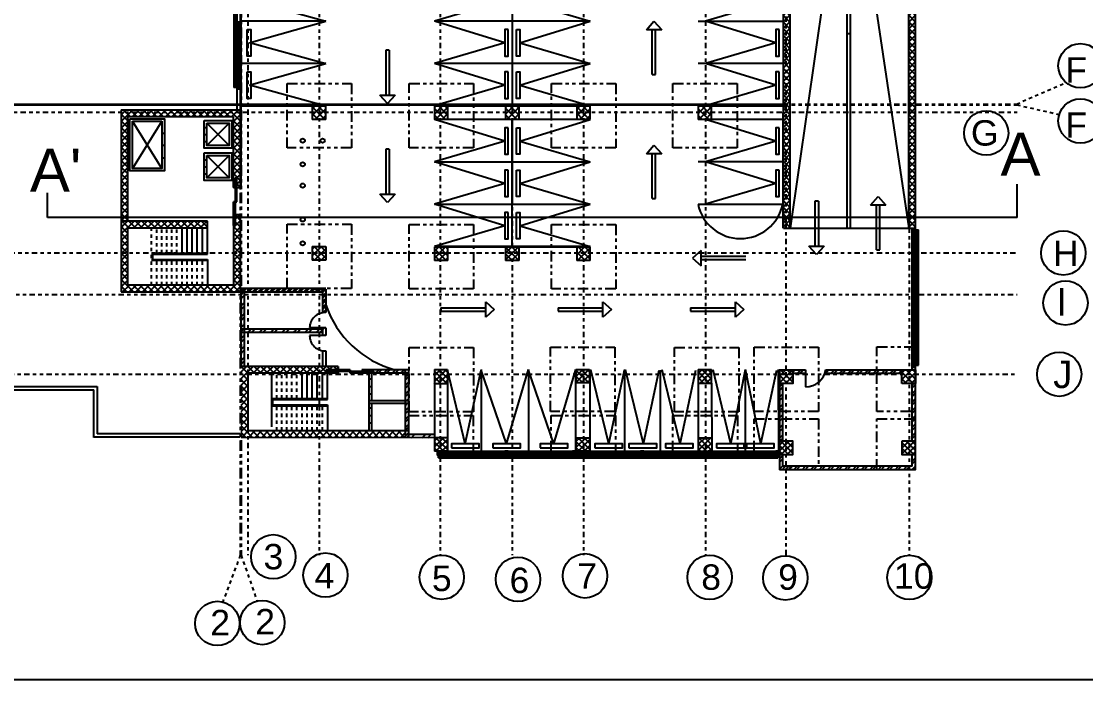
# Model space of a CAD drawing. Header units: millimetres. Extents: x 240 to 610, y 141 to 225.
# Drawn here: x 389.37 to 420.79, y 141.08 to 160.52 of the extents above; entities that cross this region are included whole.
import ezdxf

# ---------------------------------------------------------------- set-up
doc = ezdxf.new("R2010")
doc.units = ezdxf.units.MM
doc.header["$LTSCALE"] = 0.5
for name, pattern in [('ACAD_ISO03W100', [30, 12, -18]), ('Dash', [6.35, 3.175, -3.175]), ('HIDDEN', [0.375, 0.25, -0.125]), ('PHANTOM2', [1.25, 0.625, -0.125, 0.125, -0.125, 0.125, -0.125])]:
    doc.linetypes.add(name, pattern=pattern)
for name, color, linetype in [('Layer1', 5, 'Continuous'), ('m7or', 1, 'Continuous'), ('WORK', 7, 'Continuous')]:
    doc.layers.add(name, color=color, linetype=linetype)
doc.styles.get("Standard").update_dxf_attribs({"font": 'arial.ttf'})
pattern_1 = [(45, (-1198.85108, -841.78812), (-0.097660285, 0.097660285), []), (135, (-1198.85108, -841.78812), (-0.097660285, -0.097660285), [])]
pattern_2 = [(45, (-1155.452, -814.03971), (-0.151541822, 0.151541822), []), (45, (-1155.35098, -814.03971), (-0.151541822, 0.151541822), [])]

msp = doc.modelspace()

# ---------------------------------------------------------------- hatches: boundary and pattern name
h = msp.add_hatch()
h.set_pattern_fill('ANSI37', color=256, scale=0.0435)
h.set_pattern_definition(pattern_1)
h.paths.add_polyline_path([(406.167, 153.856), (405.767, 153.856), (405.767, 153.456), (406.167, 153.456)])
h.paths.add_polyline_path([(401.966, 153.856), (401.566, 153.856), (401.566, 153.456), (401.966, 153.456)])
h.paths.add_polyline_path([(404.066, 153.856), (403.667, 153.856), (403.667, 153.456), (404.066, 153.456)])
h.paths.add_polyline_path([(404.067, 158.019), (403.668, 158.019), (403.668, 157.619), (404.067, 157.619)])
h.paths.add_polyline_path([(404.067, 163.419), (403.668, 163.419), (403.668, 163.019), (404.067, 163.019)])
h.paths.add_polyline_path([(406.168, 163.419), (405.768, 163.419), (405.768, 163.019), (406.168, 163.019)])
h.paths.add_polyline_path([(401.967, 163.419), (401.567, 163.419), (401.567, 163.019), (401.967, 163.019)])
h.paths.add_polyline_path([(398.36, 163.419), (397.96, 163.419), (397.96, 163.019), (398.36, 163.019)])
h.paths.add_polyline_path([(396.26, 163.419), (395.86, 163.419), (395.86, 163.019), (396.26, 163.019)])
h.paths.add_polyline_path([(396.26, 167.296), (395.86, 167.296), (395.86, 166.898), (396.26, 166.898)])
h.paths.add_polyline_path([(398.36, 167.296), (397.96, 167.296), (397.96, 166.898), (398.36, 166.898)])
h.paths.add_polyline_path([(401.967, 167.296), (401.567, 167.296), (401.567, 166.896), (401.967, 166.896)])
h.paths.add_polyline_path([(404.067, 167.296), (403.668, 167.296), (403.668, 166.896), (404.067, 166.896)])
h.paths.add_polyline_path([(406.168, 167.296), (405.768, 167.296), (405.768, 166.896), (406.168, 166.896)])
h.paths.add_polyline_path([(409.748, 163.419), (409.348, 163.419), (409.348, 163.019), (409.748, 163.019)])
h.paths.add_polyline_path([(409.748, 158.019), (409.348, 158.019), (409.348, 157.619), (409.748, 157.619)])
h.paths.add_polyline_path([(415.768, 168.711), (415.568, 168.711), (415.568, 166.407), (415.768, 166.407)])
h.paths.add_polyline_path([(415.766, 150.227), (415.366, 150.227), (415.366, 149.827), (415.767, 149.827)])
h.paths.add_polyline_path([(412.148, 150.227), (411.748, 150.227), (411.748, 149.827), (412.148, 149.827)])
h.paths.add_polyline_path([(398.36, 158.019), (397.96, 158.019), (397.96, 157.619), (398.36, 157.619)])
h.paths.add_polyline_path([(415.568, 154.407), (415.768, 154.407), (415.768, 166.407), (415.568, 166.407)])
h = msp.add_hatch()
h.set_pattern_fill('ANSI37', color=256, scale=0.0435)
h.set_pattern_definition(pattern_1)
h.paths.add_polyline_path([(412.068, 166.407), (411.868, 166.407), (411.868, 154.407), (412.068, 154.407)])
h = msp.add_hatch()
h.set_pattern_fill('ANSI32', color=256, scale=0.00425)
h.set_pattern_definition([(45, (-1155.452004, -822.308574), (-0.0286245664, 0.0286245664), []), (45, (-1155.43292, -822.308574), (-0.0286245664, 0.0286245664), [])])
h.paths.add_polyline_path([(395.735, 158.62), (395.735, 158.52), (395.835, 158.52), (395.835, 158.62)])
h = msp.add_hatch()
h.set_pattern_fill('ANSI37', color=256, scale=0.0435)
h.set_pattern_definition(pattern_1)
h.paths.add_polyline_path([(395.835, 157.904), (393.863, 157.904), (393.863, 157.704), (395.635, 157.704), (395.635, 155.615), (395.689, 155.615), (395.689, 155.899), (395.739, 155.899), (395.739, 155.615), (395.835, 155.615)])
h.paths.add_polyline_path([(393.863, 157.904), (392.318, 157.904), (392.318, 154.62), (392.518, 154.62), (392.518, 157.704), (393.863, 157.704)])
h = msp.add_hatch()
h.set_pattern_fill('ANSI37', color=256, scale=0.043)
h.set_pattern_definition([(45, (-1198.85108, -841.78812), (-0.096537753, 0.096537753), []), (135, (-1198.85108, -841.78812), (-0.096537753, -0.096537753), [])])
h.paths.add_polyline_path([(401.567, 157.619), (401.967, 157.619), (401.967, 158.019), (401.567, 158.019)])
h = msp.add_hatch()
h.set_pattern_fill('ANSI37', color=256, scale=0.0435)
h.set_pattern_definition(pattern_1)
h.paths.add_polyline_path([(405.768, 157.619), (406.168, 157.619), (406.168, 158.019), (405.768, 158.019)])
h = msp.add_hatch()
h.set_pattern_fill('ANSI37', color=256, scale=0.0435)
h.set_pattern_definition(pattern_1)
h.paths.add_polyline_path([(398.727, 150.327), (395.86, 150.327), (395.86, 148.233), (400.7, 148.233), (400.7, 148.433), (396.06, 148.433), (396.06, 150.127), (398.727, 150.127), (398.727, 150.177), (398.373, 150.177), (398.373, 150.227), (398.727, 150.227)])
h.paths.add_polyline_path([(395.835, 154.815), (395.689, 154.815), (395.689, 154.491), (395.635, 154.491), (395.635, 152.727), (392.518, 152.727), (392.518, 154.42), (394.868, 154.42), (394.868, 154.62), (392.318, 154.62), (392.318, 152.527), (395.835, 152.527)])
h = msp.add_hatch()
h.set_pattern_fill('ANSI32', color=256, scale=0.00365)
h.set_pattern_definition([(45, (-1155.452004, -841.788117), (-0.0245834511, 0.0245834511), []), (45, (-1155.435615, -841.788117), (-0.0245834511, 0.0245834511), [])])
h.paths.add_polyline_path([(415.768, 154.307), (415.768, 154.407), (415.669, 154.407), (415.669, 154.307)])
h = msp.add_hatch()
h.set_pattern_fill('ANSI37', color=256, scale=0.0435)
h.set_pattern_definition([(45, (-1155.452, -841.78812), (-0.097660285, 0.097660285), []), (135, (-1155.452, -841.78812), (-0.097660285, -0.097660285), [])])
h.paths.add_polyline_path([(398.36, 153.469), (398.36, 153.869), (397.96, 153.869), (397.96, 153.469)])
h = msp.add_hatch()
h.set_pattern_fill('ANSI32', color=256, scale=0.0125)
h.set_pattern_definition([(45, (-1155.452, -841.78812), (-0.084189901, 0.084189901), []), (45, (-1155.39588, -841.78812), (-0.084189901, 0.084189901), [])])
h.paths.add_polyline_path([(398.36, 152.608), (398.243, 152.608, -0.001562), (398.239, 152.627), (395.86, 152.627), (395.86, 152.527), (395.863, 152.527), (398.26, 152.527), (398.261, 151.912, -0.055226), (398.36, 151.917)])
h = msp.add_hatch()
h.set_pattern_fill('ANSI32', color=256, scale=0.024)
h.set_pattern_definition([(45, (-1155.452, -814.03971), (-0.16164461, 0.16164461), []), (45, (-1155.34424, -814.03971), (-0.16164461, 0.16164461), [])])
h.paths.add_polyline_path([(395.86, 151.427), (395.96, 151.427), (395.96, 152.527), (395.86, 152.527)])
h.paths.add_polyline_path([(395.96, 151.327), (395.86, 151.327), (395.86, 150.327), (395.96, 150.327)])
h = msp.add_hatch()
h.set_pattern_fill('ANSI32', color=256, scale=0.00365)
h.set_pattern_definition([(45, (-1155.452004, -843.788117), (-0.0245834511, 0.0245834511), []), (45, (-1155.435615, -843.788117), (-0.0245834511, 0.0245834511), [])])
h.paths.add_polyline_path([(415.768, 152.407), (415.669, 152.407), (415.669, 152.307), (415.768, 152.307)])
h = msp.add_hatch()
h.set_pattern_fill('ANSI32', color=256, scale=0.025)
h.set_pattern_definition([(45, (-1198.85108, -841.78812), (-0.168379802, 0.168379802), []), (45, (-1198.73883, -841.78812), (-0.168379802, 0.168379802), [])])
h.paths.add_polyline_path([(395.86, 151.427), (395.86, 151.327), (398.26, 151.327), (398.26, 151.427)])
h.paths.add_polyline_path([(398.26, 151.236), (398.36, 151.236), (398.36, 151.467), (398.26, 151.467)])
h = msp.add_hatch()
h.set_pattern_fill('ANSI32', color=256, scale=0.0185)
h.set_pattern_definition([(45, (-1155.452, -814.03971), (-0.124601054, 0.124601054), []), (45, (-1155.36894, -814.03971), (-0.124601054, 0.124601054), [])])
h.paths.add_polyline_path([(415.666, 147.377), (412.522, 147.377), (411.847, 147.377), (411.847, 147.277), (412.522, 147.277), (415.666, 147.277)])
edge = h.paths.add_edge_path()
edge.add_line((415.366, 150.227), (413.122, 150.227))
edge.add_arc((412.522, 150.334), 0.609, 340.1394, 349.883, ccw=False)
edge.add_line((413.095, 150.127), (415.366, 150.127))
edge.add_line((415.366, 150.127), (415.366, 150.227))
h.paths.add_polyline_path([(412.522, 150.227), (412.148, 150.227), (412.148, 150.127), (412.522, 150.127)])
h.paths.add_polyline_path([(400.8, 149.242), (400.7, 149.242), (400.7, 148.433), (400.8, 148.433)])
h.paths.add_polyline_path([(400.8, 150.127), (400.7, 150.127), (400.7, 149.317), (400.8, 149.317)])
h.paths.add_polyline_path([(400.8, 148.433), (400.7, 148.433), (400.7, 148.233), (400.8, 148.233)])
h.paths.add_polyline_path([(400.7, 150.227), (399.431, 150.227), (399.431, 150.177), (399.781, 150.177), (399.781, 150.127), (400.7, 150.127)])
h.paths.add_polyline_path([(415.668, 148.121), (415.767, 148.121), (415.767, 147.725), (415.668, 147.725), (415.668, 147.277), (415.768, 147.277), (415.768, 149.827), (415.668, 149.827)])
h = msp.add_hatch()
h.set_pattern_fill('ANSI37', color=256, scale=0.039)
h.set_pattern_definition([(45, (-1155.66514, -859.58965), (-0.087557497, 0.087557497), []), (135, (-1155.66514, -859.58965), (-0.087557497, -0.087557497), [])])
h.paths.add_polyline_path([(406.153, 149.839), (405.753, 149.839), (405.753, 150.239), (406.153, 150.239)])
h.paths.add_polyline_path([(406.155, 147.821), (405.754, 147.821), (405.755, 148.221), (406.155, 148.221)])
h.paths.add_polyline_path([(401.953, 149.827), (401.566, 149.827), (401.566, 150.227), (401.953, 150.227)])
h.paths.add_polyline_path([(401.953, 147.82), (401.566, 147.82), (401.566, 148.22), (401.953, 148.22)])
h = msp.add_hatch()
h.set_pattern_fill('ANSI37', color=256, scale=0.039)
h.set_pattern_definition([(45, (-1155.452, -814.03971), (-0.087557497, 0.087557497), []), (135, (-1155.452, -814.03971), (-0.087557497, -0.087557497), [])])
h.paths.add_polyline_path([(409.752, 148.221), (409.352, 148.221), (409.353, 147.821), (409.647, 147.821), (409.647, 147.821), (409.747, 147.821), (409.753, 147.821)])
h.paths.add_polyline_path([(409.748, 150.233), (409.348, 150.233), (409.348, 149.833), (409.748, 149.833)])
h = msp.add_hatch()
h.set_pattern_fill('ANSI32', color=256, scale=0.00365)
h.set_pattern_definition([(45, (-1155.452004, -845.788117), (-0.0245834511, 0.0245834511), []), (45, (-1155.435615, -845.788117), (-0.0245834511, 0.0245834511), [])])
h.paths.add_polyline_path([(415.768, 150.407), (415.669, 150.407), (415.669, 150.307), (415.768, 150.307)])
h = msp.add_hatch()
h.set_pattern_fill('ANSI32', color=256, scale=0.0225)
h.set_pattern_definition(pattern_2)
h.paths.add_polyline_path([(411.848, 149.827), (411.748, 149.827), (411.748, 148.121), (411.848, 148.121)])
at = {"ltscale": 0.5}
h = msp.add_hatch(dxfattribs=at)
h.set_pattern_fill('ANSI32', color=256, scale=0.0355)
h.set_pattern_definition([(45, (-1155.452, -814.0397), (-0.23909932, 0.23909932), []), (45, (-1155.2926, -814.0397), (-0.23909932, 0.23909932), [])])
h.paths.add_polyline_path([(401.566, 148.322), (400.8, 148.322), (400.8, 148.233), (400.8, 148.222), (401.566, 148.22)])
h = msp.add_hatch()
h.set_pattern_fill('ANSI37', color=256, scale=0.0375)
h.set_pattern_definition([(45, (-1155.452, -814.03971), (-0.084189901, 0.084189901), []), (135, (-1155.452, -814.03971), (-0.084189901, -0.084189901), [])])
h.paths.add_polyline_path([(411.748, 147.725), (412.148, 147.725), (412.148, 148.121), (411.748, 148.121)])
h.paths.add_polyline_path([(415.367, 148.121), (415.367, 147.725), (415.767, 147.725), (415.767, 148.121)])
h = msp.add_hatch()
h.set_pattern_fill('ANSI32', color=256, scale=0.00355)
h.set_pattern_definition([(45, (-1165.452004, -814.039714), (-0.0239099319, 0.0239099319), []), (45, (-1165.436064, -814.039714), (-0.0239099319, 0.0239099319), [])])
h.paths.add_polyline_path([(401.747, 147.821), (401.647, 147.821), (401.648, 147.721), (401.748, 147.721)])
h = msp.add_hatch()
h.set_pattern_fill('ANSI32', color=256, scale=0.00355)
h.set_pattern_definition([(45, (-1163.452004, -814.039714), (-0.0239099319, 0.0239099319), []), (45, (-1163.436064, -814.039714), (-0.0239099319, 0.0239099319), [])])
h.paths.add_polyline_path([(403.747, 147.821), (403.647, 147.821), (403.648, 147.721), (403.748, 147.721)])
h = msp.add_hatch()
h.set_pattern_fill('ANSI32', color=256, scale=0.00355)
h.set_pattern_definition([(45, (-1161.452004, -814.039714), (-0.0239099319, 0.0239099319), []), (45, (-1161.436064, -814.039714), (-0.0239099319, 0.0239099319), [])])
h.paths.add_polyline_path([(405.747, 147.821), (405.647, 147.821), (405.648, 147.721), (405.748, 147.721)])
h = msp.add_hatch()
h.set_pattern_fill('ANSI32', color=256, scale=0.00355)
h.set_pattern_definition([(45, (-1159.452004, -814.039714), (-0.0239099319, 0.0239099319), []), (45, (-1159.436064, -814.039714), (-0.0239099319, 0.0239099319), [])])
h.paths.add_polyline_path([(407.747, 147.821), (407.647, 147.821), (407.648, 147.721), (407.748, 147.721)])
h = msp.add_hatch()
h.set_pattern_fill('ANSI32', color=256, scale=0.00355)
h.set_pattern_definition([(45, (-1157.452004, -814.039714), (-0.0239099319, 0.0239099319), []), (45, (-1157.436064, -814.039714), (-0.0239099319, 0.0239099319), [])])
h.paths.add_polyline_path([(409.747, 147.821), (409.647, 147.821), (409.648, 147.721), (409.748, 147.721)])
h = msp.add_hatch()
h.set_pattern_fill('ANSI32', color=256, scale=0.00355)
h.set_pattern_definition([(45, (-1155.452004, -814.039714), (-0.0239099319, 0.0239099319), []), (45, (-1155.436064, -814.039714), (-0.0239099319, 0.0239099319), [])])
h.paths.add_polyline_path([(411.747, 147.821), (411.647, 147.821), (411.648, 147.721), (411.748, 147.721)])
h = msp.add_hatch()
h.set_pattern_fill('ANSI32', color=256, scale=0.0225)
h.set_pattern_definition(pattern_2)
h.paths.add_polyline_path([(411.848, 147.725), (411.748, 147.725), (411.748, 147.277), (411.848, 147.277), (412.148, 147.277), (412.148, 147.377), (411.848, 147.377)])

# ---------------------------------------------------------------- linework, layer by layer
at = {"ltscale": 0.05}
for p, q in [((395.735, 172.642), (395.735, 157.904)), ((411.868, 166.407), (411.848, 154.407)), ((411.868, 154.407), (411.868, 166.407)), ((412.068, 154.407), (412.068, 166.407)), ((413.781, 166.407), (412.068, 154.407)), ((413.753, 160.163), (413.718, 166.407)), ((413.781, 166.407), (415.568, 154.407)), ((413.853, 160.163), (413.853, 166.407)), ((403.867, 158.019), (403.867, 163.019)), ((396.147, 161.132), (398.36, 160.519)), ((403.643, 161.132), (401.567, 160.519)), ((404.091, 161.132), (406.168, 160.519)), ((411.642, 161.132), (409.566, 160.519)), ((398.36, 160.519), (395.86, 160.519)), ((396.096, 159.882), (398.36, 160.519)), ((406.168, 160.519), (401.567, 160.519)), ((403.643, 159.882), (401.567, 160.519)), ((404.091, 159.882), (406.168, 160.519)), ((407.822, 160.27), (408.045, 160.519)), ((408.275, 160.27), (407.822, 160.27)), ((407.995, 158.944), (407.995, 160.27)), ((408.045, 160.519), (408.275, 160.27)), ((408.095, 158.944), (408.095, 160.27)), ((409.348, 160.519), (411.848, 160.519)), ((411.642, 159.882), (409.566, 160.519)), ((396.147, 159.882), (398.36, 159.269)), ((400.131, 159.664), (400.131, 158.339)), ((400.231, 159.664), (400.131, 159.664)), ((400.231, 159.664), (400.231, 158.339)), ((403.643, 159.882), (401.567, 159.269)), ((404.091, 159.882), (406.168, 159.269)), ((411.642, 159.882), (409.566, 159.269)), ((398.36, 159.269), (395.86, 159.269)), ((396.096, 158.632), (398.36, 159.269)), ((406.168, 159.269), (401.567, 159.269)), ((403.643, 158.632), (401.567, 159.269)), ((404.091, 158.632), (406.168, 159.269)), ((411.848, 159.269), (409.348, 159.269)), ((411.642, 158.632), (409.566, 159.269)), ((407.995, 158.944), (408.095, 158.944)), ((396.147, 158.632), (398.36, 158.019)), ((403.643, 158.632), (401.567, 158.019)), ((404.091, 158.632), (406.168, 158.019)), ((411.642, 158.632), (409.566, 158.019)), ((399.951, 158.339), (400.404, 158.339)), ((400.181, 158.089), (399.951, 158.339)), ((400.404, 158.339), (400.181, 158.089)), ((392.318, 157.904), (393.843, 157.904)), ((392.318, 157.904), (392.318, 152.527)), ((395.86, 158.019), (398.36, 158.019)), ((401.567, 158.019), (406.168, 158.019)), ((409.348, 158.019), (411.848, 158.019)), ((392.518, 154.62), (392.518, 157.704)), ((392.518, 157.704), (394.646, 157.704)), ((393.521, 157.566), (392.653, 156.177)), ((393.521, 156.177), (392.653, 157.566)), ((394.846, 157.511), (395.508, 156.849)), ((395.508, 157.511), (394.846, 156.849)), ((398.36, 157.619), (397.96, 157.619)), ((406.168, 157.619), (401.567, 157.619)), ((403.643, 156.982), (401.567, 157.619)), ((403.866, 153.869), (403.866, 157.619)), ((403.866, 153.869), (403.867, 157.619)), ((404.091, 156.982), (406.168, 157.619)), ((411.848, 157.619), (409.348, 157.619)), ((411.642, 156.982), (409.566, 157.619)), ((403.643, 156.982), (401.567, 156.369)), ((404.091, 156.982), (406.168, 156.369)), ((407.822, 156.607), (408.045, 156.857)), ((408.045, 156.857), (408.275, 156.607)), ((411.642, 156.982), (409.566, 156.369)), ((394.846, 156.556), (395.508, 155.895)), ((395.508, 156.556), (394.846, 155.895)), ((400.131, 156.743), (400.131, 155.418)), ((400.231, 156.743), (400.131, 156.743)), ((400.231, 156.743), (400.231, 155.418)), ((408.275, 156.607), (407.822, 156.607)), ((407.995, 155.282), (407.995, 156.607)), ((408.095, 155.282), (408.095, 156.607)), ((401.567, 156.369), (406.168, 156.369)), ((403.643, 155.732), (401.567, 156.369)), ((403.866, 153.869), (403.867, 156.369)), ((404.091, 155.732), (406.168, 156.369)), ((411.848, 156.369), (409.348, 156.369)), ((411.642, 155.732), (409.566, 156.369)), ((395.635, 155.615), (395.689, 155.615)), ((395.739, 155.615), (395.838, 155.615)), ((403.643, 155.732), (401.567, 155.119)), ((404.091, 155.732), (406.168, 155.119)), ((411.642, 155.732), (409.566, 155.119)), ((399.951, 155.418), (400.404, 155.418)), ((400.181, 155.168), (399.951, 155.418)), ((400.404, 155.418), (400.181, 155.168)), ((407.995, 155.282), (408.095, 155.282)), ((413.853, 154.407), (413.853, 155.439)), ((414.442, 155.091), (414.665, 155.341)), ((414.665, 155.341), (414.895, 155.091)), ((395.739, 155.191), (395.639, 155.191)), ((401.567, 155.119), (406.168, 155.119)), ((403.643, 154.482), (401.567, 155.119)), ((404.091, 154.482), (406.168, 155.119)), ((409.348, 155.119), (411.848, 155.119)), ((412.799, 155.203), (412.799, 153.877)), ((412.899, 155.203), (412.799, 155.203)), ((412.899, 155.203), (412.899, 153.877)), ((414.895, 155.091), (414.442, 155.091)), ((414.615, 153.766), (414.615, 155.091)), ((414.715, 153.766), (414.715, 155.091)), ((394.868, 154.62), (392.318, 154.62)), ((394.868, 153.67), (394.868, 154.62)), ((395.635, 154.815), (395.639, 154.815)), ((395.689, 154.815), (395.838, 154.815)), ((392.518, 154.42), (394.868, 154.42)), ((392.518, 152.727), (392.518, 154.42)), ((394.118, 153.67), (394.118, 154.405)), ((394.268, 153.67), (394.268, 154.405)), ((394.418, 153.67), (394.418, 154.405)), ((394.568, 153.67), (394.568, 154.405)), ((394.718, 153.67), (394.718, 154.405)), ((403.643, 154.482), (401.567, 153.869)), ((404.091, 154.482), (406.168, 153.869)), ((411.868, 154.407), (415.568, 154.407)), ((393.218, 153.67), (394.868, 153.67)), ((393.218, 153.645), (394.867, 153.645)), ((393.243, 153.67), (393.243, 153.462)), ((394.867, 153.645), (394.867, 153.77)), ((401.565, 153.856), (406.167, 153.856)), ((406.168, 153.869), (401.567, 153.869)), ((409.438, 153.748), (409.188, 153.525)), ((409.437, 153.295), (409.438, 153.748)), ((412.619, 153.877), (413.072, 153.877)), ((412.849, 153.628), (412.619, 153.877)), ((413.072, 153.877), (412.849, 153.628)), ((414.615, 153.766), (414.715, 153.766)), ((393.218, 153.487), (394.868, 153.487)), ((393.218, 153.462), (394.867, 153.462)), ((394.867, 153.462), (394.867, 153.362)), ((394.868, 153.487), (394.868, 152.712)), ((398.36, 153.469), (397.96, 153.469)), ((401.966, 153.456), (401.566, 153.456)), ((404.067, 153.456), (403.666, 153.456)), ((406.168, 153.456), (405.767, 153.456)), ((409.188, 153.525), (409.437, 153.295)), ((410.763, 153.475), (409.437, 153.475)), ((410.763, 153.575), (409.438, 153.575)), ((398.36, 152.627), (395.86, 152.627)), ((395.863, 152.527), (398.26, 152.527)), ((397.96, 152.608), (398.36, 152.608)), ((398.26, 152.527), (398.261, 151.912)), ((398.36, 152.608), (398.36, 151.917)), ((403.083, 151.779), (403.083, 152.232)), ((403.083, 152.232), (403.333, 152.009)), ((406.542, 151.779), (406.542, 152.232)), ((406.542, 152.232), (406.792, 152.009)), ((410.453, 151.779), (410.453, 152.232)), ((410.453, 152.232), (410.703, 152.009)), ((401.758, 152.059), (403.083, 152.059)), ((401.758, 152.059), (401.758, 151.959)), ((401.758, 151.959), (403.083, 151.959)), ((403.333, 152.009), (403.083, 151.779)), ((405.217, 152.059), (406.542, 152.059)), ((405.217, 152.059), (405.217, 151.959)), ((405.217, 151.959), (406.542, 151.959)), ((406.792, 152.009), (406.542, 151.779)), ((409.128, 152.059), (410.453, 152.059)), ((409.128, 152.059), (409.128, 151.959)), ((409.128, 151.959), (410.453, 151.959)), ((410.703, 152.009), (410.453, 151.779)), ((398.26, 151.467), (398.26, 151.236)), ((398.36, 151.467), (398.36, 151.236)), ((398.26, 151.427), (395.86, 151.427)), ((398.26, 151.327), (395.86, 151.327)), ((398.26, 150.792), (398.26, 150.327)), ((398.36, 150.786), (398.36, 150.327)), ((398.727, 150.327), (395.86, 150.327)), ((398.727, 150.327), (398.727, 150.227)), ((399.081, 150.227), (399.081, 150.127)), ((400.8, 150.227), (399.427, 150.227)), ((399.431, 150.227), (399.431, 150.177)), ((400.7, 150.227), (400.7, 148.233)), ((400.8, 150.227), (400.8, 148.233)), ((401.566, 150.239), (401.566, 147.82)), ((401.953, 150.227), (401.566, 150.227)), ((401.566, 150.213), (401.566, 147.82)), ((402.478, 148.046), (401.953, 150.227)), ((402.478, 148.046), (402.945, 150.213)), ((402.945, 150.239), (402.945, 147.82)), ((402.945, 150.213), (402.945, 147.794)), ((403.695, 148.046), (402.945, 150.213)), ((403.695, 148.046), (404.339, 150.239)), ((404.339, 150.239), (404.339, 147.82)), ((405.094, 148.046), (404.344, 150.213)), ((405.094, 148.046), (405.738, 150.239)), ((405.729, 150.239), (405.729, 147.82)), ((405.741, 150.239), (406.141, 150.239)), ((405.753, 149.839), (405.753, 150.239)), ((406.154, 150.239), (406.155, 147.821)), ((406.713, 148.046), (406.188, 150.227)), ((406.713, 148.046), (407.179, 150.213)), ((407.179, 150.239), (407.179, 147.82)), ((407.179, 150.213), (407.179, 147.794)), ((407.735, 148.046), (407.21, 150.227)), ((407.735, 148.046), (408.202, 150.213)), ((408.229, 150.213), (408.229, 147.821)), ((408.816, 148.046), (408.291, 150.227)), ((408.816, 148.046), (409.283, 150.213)), ((410.319, 148.046), (409.794, 150.227)), ((410.319, 148.046), (410.751, 150.233)), ((411.205, 148.046), (410.751, 150.233)), ((411.205, 148.046), (411.671, 150.213)), ((411.748, 150.227), (412.522, 150.227)), ((411.748, 150.227), (411.748, 147.273)), ((413.122, 150.227), (415.568, 150.227)), ((398.727, 150.127), (396.06, 150.127)), ((397.66, 149.377), (397.66, 150.112)), ((397.81, 149.377), (397.81, 150.112)), ((397.96, 149.377), (397.96, 150.112)), ((398.11, 149.377), (398.11, 150.112)), ((398.26, 149.377), (398.26, 150.112)), ((398.41, 149.377), (398.41, 150.127)), ((398.727, 150.177), (398.727, 150.127)), ((400.8, 150.127), (399.427, 150.127)), ((399.641, 148.433), (399.641, 150.127)), ((399.716, 149.317), (399.716, 150.127)), ((412.148, 150.127), (412.522, 150.127)), ((413.095, 150.127), (415.366, 150.127)), ((415.768, 147.277), (415.768, 150.172)), ((386.935, 149.735), (391.613, 149.735)), ((387.035, 149.635), (391.513, 149.635)), ((391.513, 148.231), (391.513, 149.635)), ((391.613, 149.735), (391.613, 148.334)), ((401.553, 149.827), (401.953, 149.827)), ((406.154, 149.839), (405.753, 149.839)), ((412.149, 149.827), (411.748, 149.827)), ((411.848, 148.121), (411.848, 149.827)), ((396.76, 149.377), (398.41, 149.377)), ((396.76, 149.352), (398.41, 149.352)), ((396.785, 149.377), (396.785, 149.168)), ((398.41, 149.352), (398.41, 149.477)), ((399.716, 148.433), (399.716, 149.242)), ((396.76, 149.193), (398.41, 149.193)), ((396.76, 149.168), (398.41, 149.168)), ((398.41, 149.193), (398.41, 148.418)), ((398.41, 149.168), (398.41, 149.068)), ((395.835, 148.334), (391.613, 148.334)), ((396.06, 148.433), (400.8, 148.433)), ((395.835, 148.234), (391.513, 148.234)), ((401.566, 148.22), (395.86, 148.233)), ((401.953, 148.22), (401.566, 148.22)), ((411.848, 147.377), (411.848, 147.725)), ((415.668, 147.377), (411.847, 147.377)), ((415.768, 147.377), (415.767, 147.377)), ((415.768, 147.277), (411.748, 147.277)), ((412.149, 147.273), (411.748, 147.273))]:
    msp.add_line(p, q, dxfattribs=at)
for p, q in [((415.768, 150.172), (415.768, 172.642)), ((395.835, 170.549), (395.835, 155.615)), ((415.568, 154.407), (415.568, 168.711)), ((395.65, 166.583), (395.65, 158.561)), ((395.7, 166.583), (395.7, 158.561)), ((395.748, 160.52), (395.748, 158.62)), ((395.785, 160.52), (395.785, 158.62)), ((413.753, 154.407), (413.753, 160.163)), ((413.853, 154.407), (413.853, 160.163)), ((395.735, 158.561), (395.65, 158.561)), ((395.735, 158.586), (395.7, 158.586)), ((393.843, 157.904), (395.835, 157.904)), ((392.653, 157.566), (393.521, 157.566)), ((394.646, 157.704), (395.635, 157.704)), ((395.635, 155.615), (395.635, 157.704)), ((393.521, 157.212), (393.596, 157.212)), ((394.771, 157.384), (394.846, 157.384)), ((394.771, 157.18), (394.846, 157.18)), ((393.521, 156.858), (393.596, 156.858)), ((394.771, 156.798), (394.771, 157.056)), ((394.771, 156.973), (394.846, 156.973)), ((393.521, 156.484), (393.596, 156.484)), ((394.771, 156.43), (394.846, 156.43)), ((394.771, 156.226), (394.846, 156.226)), ((394.771, 156.018), (394.846, 156.018)), ((395.689, 155.899), (395.689, 154.491)), ((395.689, 155.899), (395.739, 155.899)), ((395.739, 155.191), (395.739, 155.899)), ((395.639, 154.491), (395.639, 155.191)), ((395.639, 155.191), (395.739, 155.191)), ((395.635, 154.815), (395.635, 152.727)), ((395.835, 154.815), (395.835, 152.527)), ((395.689, 154.491), (395.639, 154.491)), ((415.568, 154.407), (415.768, 154.407)), ((415.669, 150.227), (415.669, 154.407)), ((415.718, 152.407), (415.718, 154.307)), ((415.755, 152.407), (415.755, 154.307)), ((415.768, 154.357), (415.853, 154.357)), ((415.768, 154.332), (415.803, 154.332)), ((415.803, 154.357), (415.803, 150.362)), ((415.853, 150.362), (415.853, 154.357)), ((397.96, 153.869), (398.36, 153.869)), ((398.36, 153.869), (398.36, 153.469)), ((392.318, 152.527), (395.835, 152.527)), ((395.86, 150.327), (395.86, 152.627)), ((395.96, 150.327), (395.96, 152.627)), ((415.718, 150.407), (415.718, 152.307)), ((415.755, 150.407), (415.755, 152.307)), ((415.768, 152.368), (415.803, 152.368)), ((415.768, 152.367), (415.803, 152.367)), ((415.768, 152.343), (415.803, 152.343)), ((415.768, 152.343), (415.803, 152.343)), ((415.768, 152.342), (415.803, 152.342)), ((398.36, 151.467), (397.884, 151.467)), ((398.36, 151.236), (397.884, 151.236)), ((399.081, 150.227), (398.373, 150.227)), ((398.373, 150.177), (398.373, 150.227)), ((399.081, 150.127), (399.081, 150.227)), ((409.348, 150.233), (409.748, 150.233)), ((410.751, 147.818), (410.751, 150.233)), ((411.712, 150.239), (411.719, 147.816)), ((412.522, 150.227), (412.522, 149.724)), ((415.768, 150.387), (415.803, 150.387)), ((415.768, 150.362), (415.853, 150.362)), ((415.768, 150.362), (415.803, 150.362)), ((415.803, 150.362), (415.803, 150.387)), ((396.06, 150.127), (396.06, 148.433)), ((399.781, 150.177), (398.373, 150.177)), ((399.431, 150.127), (399.081, 150.127)), ((399.716, 149.953), (399.641, 149.953)), ((399.781, 150.177), (399.781, 150.127)), ((399.716, 149.722), (399.641, 149.722)), ((409.348, 149.833), (409.748, 149.833)), ((409.348, 149.833), (409.353, 147.814)), ((409.748, 149.833), (409.753, 147.816)), ((415.668, 148.121), (415.668, 149.827)), ((399.716, 149.507), (399.641, 149.507)), ((399.641, 149.317), (400.8, 149.317)), ((399.641, 149.242), (400.8, 149.242)), ((399.716, 149.099), (399.641, 149.099)), ((399.716, 148.868), (399.641, 148.868)), ((399.716, 148.653), (399.641, 148.653)), ((409.353, 148.221), (409.753, 148.221)), ((401.953, 147.82), (401.566, 147.82)), ((411.748, 147.721), (401.648, 147.721)), ((401.686, 147.631), (401.686, 147.721)), ((401.686, 147.684), (411.698, 147.684)), ((401.711, 147.684), (401.711, 147.721)), ((401.747, 147.771), (403.647, 147.771)), ((401.747, 147.733), (403.647, 147.733)), ((401.76, 147.82), (411.719, 147.821)), ((403.687, 147.684), (403.687, 147.721)), ((403.712, 147.684), (403.712, 147.721)), ((403.747, 147.771), (405.647, 147.771)), ((403.747, 147.733), (405.647, 147.733)), ((405.678, 147.684), (405.678, 147.721)), ((405.703, 147.684), (405.703, 147.721)), ((405.747, 147.771), (407.647, 147.771)), ((405.747, 147.733), (407.647, 147.733)), ((407.688, 147.684), (407.688, 147.721)), ((407.713, 147.684), (407.713, 147.721)), ((407.747, 147.771), (409.647, 147.771)), ((407.747, 147.733), (409.647, 147.733)), ((409.353, 147.821), (409.753, 147.821)), ((409.684, 147.684), (409.684, 147.721)), ((409.709, 147.684), (409.709, 147.721)), ((409.747, 147.771), (411.647, 147.771)), ((409.747, 147.733), (411.647, 147.733)), ((411.673, 147.684), (411.673, 147.721)), ((411.698, 147.684), (411.698, 147.721)), ((411.698, 147.684), (411.699, 147.631)), ((415.668, 147.377), (415.668, 147.725)), ((401.686, 147.631), (411.699, 147.631)), ((415.768, 147.377), (415.767, 147.377))]:
    msp.add_line(p, q)
at = {"ltscale": 0.5}
for p, q in [((395.86, 155.615), (395.86, 170.549)), ((395.835, 155.615), (395.86, 155.615)), ((418.766, 154.73), (418.766, 155.712)), ((390.149, 154.73), (390.149, 155.452)), ((418.766, 154.73), (390.149, 154.73)), ((395.835, 154.815), (395.86, 154.815)), ((395.635, 152.727), (392.518, 152.727)), ((415.768, 147.277), (415.768, 150.357)), ((400.8, 148.222), (400.8, 148.322)), ((400.8, 148.322), (401.566, 148.322)), ((484.419, 141.075), (365.419, 141.075))]:
    msp.add_line(p, q, dxfattribs=at)
at = {"linetype": 'ACAD_ISO03W100', "ltscale": 0.05}
msp.add_line((413.753, 160.163), (413.853, 160.163), dxfattribs=at)
at = {"linetype": 'Dash', "ltscale": 0.05}
for p, q in [((393.218, 152.727), (393.218, 154.42)), ((393.368, 153.67), (393.368, 154.405)), ((393.518, 153.67), (393.518, 154.405)), ((393.668, 153.67), (393.668, 154.405)), ((393.818, 153.67), (393.818, 154.405)), ((393.968, 153.67), (393.968, 154.405)), ((393.368, 152.727), (393.368, 153.462)), ((393.518, 152.727), (393.518, 153.462)), ((393.668, 152.727), (393.668, 153.462)), ((393.818, 152.727), (393.818, 153.462)), ((393.968, 152.727), (393.968, 153.462)), ((394.118, 152.727), (394.118, 153.462)), ((394.268, 152.727), (394.268, 153.462)), ((394.418, 152.727), (394.418, 153.462)), ((394.568, 152.727), (394.568, 153.462)), ((394.718, 152.727), (394.718, 153.462)), ((396.91, 149.377), (396.91, 150.112)), ((397.06, 149.377), (397.06, 150.112)), ((397.21, 149.377), (397.21, 150.112)), ((397.36, 149.377), (397.36, 150.112)), ((397.51, 149.377), (397.51, 150.112)), ((396.91, 148.433), (396.91, 149.168)), ((397.06, 148.433), (397.06, 149.168)), ((397.21, 148.433), (397.21, 149.168)), ((397.36, 148.433), (397.36, 149.168)), ((397.51, 148.433), (397.51, 149.168)), ((397.66, 148.433), (397.66, 149.168)), ((397.81, 148.433), (397.81, 149.168)), ((397.96, 148.433), (397.96, 149.168)), ((398.11, 148.433), (398.11, 149.168)), ((398.26, 148.433), (398.26, 149.168))]:
    msp.add_line(p, q, dxfattribs=at)
at = {"linetype": 'Dash'}
msp.add_line((396.76, 150.127), (396.76, 148.433), dxfattribs=at)
at = {"linetype": 'PHANTOM2', "ltscale": 0.5}
for p, q in [((400.8, 148.222), (400.8, 148.322)), ((400.8, 148.233), (400.8, 148.222))]:
    msp.add_line(p, q, dxfattribs=at)
at = {"ltscale": 0.05}
for points in [[(396.044, 160.273), (396.147, 160.273), (396.147, 159.491), (396.044, 159.491)], [(403.746, 160.273), (403.643, 160.273), (403.643, 159.491), (403.746, 159.491)], [(403.988, 160.273), (404.091, 160.273), (404.091, 159.491), (403.988, 159.491)], [(411.745, 160.273), (411.642, 160.273), (411.642, 159.491), (411.745, 159.491)], [(396.044, 159.023), (396.147, 159.023), (396.147, 158.241), (396.044, 158.241)], [(403.746, 159.023), (403.643, 159.023), (403.643, 158.241), (403.746, 158.241)], [(403.988, 159.023), (404.091, 159.023), (404.091, 158.241), (403.988, 158.241)], [(411.745, 159.023), (411.642, 159.023), (411.642, 158.241), (411.745, 158.241)], [(392.578, 157.641), (393.596, 157.641), (393.596, 156.102), (392.578, 156.102)], [(394.771, 157.586), (395.583, 157.586), (395.583, 156.774), (394.771, 156.774)], [(394.846, 157.511), (395.508, 157.511), (395.508, 156.849), (394.846, 156.849)], [(403.746, 157.373), (403.643, 157.373), (403.643, 156.591), (403.746, 156.591)], [(403.988, 157.373), (404.091, 157.373), (404.091, 156.591), (403.988, 156.591)], [(411.745, 157.373), (411.642, 157.373), (411.642, 156.591), (411.745, 156.591)], [(394.771, 156.631), (395.583, 156.631), (395.583, 155.82), (394.771, 155.82)], [(394.846, 156.556), (395.508, 156.556), (395.508, 155.895), (394.846, 155.895)], [(403.746, 156.123), (403.643, 156.123), (403.643, 155.341), (403.746, 155.341)], [(403.988, 156.123), (404.091, 156.123), (404.091, 155.341), (403.988, 155.341)], [(411.745, 156.123), (411.642, 156.123), (411.642, 155.341), (411.745, 155.341)], [(403.746, 154.873), (403.643, 154.873), (403.643, 154.091), (403.746, 154.091)], [(403.988, 154.873), (404.091, 154.873), (404.091, 154.091), (403.988, 154.091)], [(402.069, 147.919), (402.887, 147.919), (402.887, 148.046), (402.069, 148.046)], [(403.286, 147.919), (404.104, 147.919), (404.104, 148.046), (403.286, 148.046)], [(404.685, 147.919), (405.503, 147.919), (405.503, 148.046), (404.685, 148.046)], [(406.304, 147.919), (407.122, 147.919), (407.122, 148.046), (406.304, 148.046)], [(407.31, 147.919), (408.128, 147.919), (408.128, 148.046), (407.31, 148.046)], [(408.391, 147.919), (409.209, 147.919), (409.209, 148.046), (408.391, 148.046)], [(409.894, 147.919), (410.713, 147.919), (410.713, 148.046), (409.894, 148.046)], [(410.78, 147.919), (411.598, 147.919), (411.598, 148.046), (410.78, 148.046)]]:
    msp.add_lwpolyline(points, close=True, dxfattribs=at)
at = {"linetype": 'PHANTOM2'}
for points in [[(397.215, 158.678), (399.115, 158.678), (399.115, 156.778), (397.215, 156.778)], [(400.821, 158.678), (402.721, 158.678), (402.721, 156.778), (400.821, 156.778)], [(405.022, 158.678), (406.922, 158.678), (406.922, 156.778), (405.022, 156.778)], [(408.602, 158.678), (410.502, 158.678), (410.502, 156.778), (408.602, 156.778)], [(397.215, 154.528), (399.115, 154.528), (399.115, 152.628), (397.215, 152.628)], [(400.82, 154.515), (402.72, 154.515), (402.72, 152.615), (400.82, 152.615)], [(405.021, 154.515), (406.921, 154.515), (406.921, 152.615), (405.021, 152.615)], [(400.82, 150.886), (402.72, 150.886), (402.72, 148.986), (400.82, 148.986)], [(404.996, 150.898), (406.896, 150.898), (406.896, 148.998), (404.996, 148.998)], [(408.649, 150.886), (410.549, 150.886), (410.549, 148.986), (408.649, 148.986)], [(411.003, 150.898), (412.903, 150.898), (412.903, 148.998), (411.003, 148.998)]]:
    msp.add_lwpolyline(points, close=True, dxfattribs=at)
for points in [[(395.835, 158.62), (395.735, 158.62), (395.735, 158.52), (395.835, 158.52)], [(415.668, 154.407), (415.668, 154.307), (415.768, 154.307)], [(415.768, 152.407), (415.668, 152.407), (415.668, 152.307), (415.768, 152.307)], [(411.748, 149.827), (411.748, 150.227), (412.148, 150.227), (412.149, 149.827), (411.748, 149.827)], [(415.366, 149.827), (415.366, 150.227), (415.766, 150.227), (415.767, 149.827), (415.366, 149.827)], [(415.768, 150.407), (415.668, 150.407), (415.668, 150.307), (415.768, 150.307)], [(411.748, 148.121), (411.748, 147.725), (412.148, 147.725), (412.148, 148.121), (411.748, 148.121)], [(415.367, 148.121), (415.367, 147.725), (415.767, 147.725), (415.767, 148.121), (415.367, 148.121)]]:
    msp.add_lwpolyline(points)
at = {"ltscale": 0.05}
for points in [[(397.96, 158.019), (397.96, 157.619)], [(398.36, 157.619), (398.36, 158.019)], [(401.567, 158.019), (401.567, 157.619)], [(401.967, 157.619), (401.967, 158.019)], [(403.667, 158.019), (403.667, 157.619)], [(403.668, 158.019), (403.668, 157.619)], [(404.067, 157.619), (404.067, 158.019)], [(404.068, 157.619), (404.068, 158.019)], [(405.768, 158.019), (405.768, 157.619)], [(406.168, 157.619), (406.168, 158.019)], [(409.348, 158.019), (409.348, 157.619)], [(409.748, 157.619), (409.748, 158.019)], [(393.521, 157.566), (393.521, 156.177), (392.653, 156.177), (392.653, 157.566)], [(397.96, 153.869), (397.96, 153.469)], [(401.566, 153.856), (401.566, 153.456)], [(401.966, 153.456), (401.966, 153.856)], [(403.666, 153.856), (403.666, 153.456)], [(403.667, 153.856), (403.667, 153.456)], [(404.066, 153.456), (404.066, 153.856)], [(404.067, 153.456), (404.067, 153.856)], [(405.767, 153.856), (405.767, 153.456)], [(406.167, 153.456), (406.167, 153.856)], [(401.953, 150.227), (401.953, 147.82)], [(404.34, 150.239), (404.34, 149.839)], [(405.73, 150.239), (405.73, 149.839)], [(406.153, 149.839), (406.153, 150.239)], [(409.348, 150.233), (409.348, 149.833)], [(409.748, 149.833), (409.748, 150.233)], [(412.148, 149.827), (412.148, 150.227)], [(405.754, 147.821), (405.755, 148.221), (406.155, 148.221), (406.155, 147.821), (405.755, 147.821)]]:
    msp.add_lwpolyline(points, dxfattribs=at)
at = {"linetype": 'PHANTOM2'}
for points in [[(415.636, 149.001), (414.623, 149.001), (414.623, 150.901), (415.721, 150.901)], [(400.808, 148.222), (400.808, 148.879), (402.708, 148.879), (402.708, 147.82)], [(405.01, 147.82), (405.01, 148.88), (406.91, 148.88), (406.91, 147.821)], [(408.608, 147.821), (408.608, 148.88), (410.508, 148.88), (410.508, 147.821)], [(411.002, 147.821), (411.002, 148.78), (412.902, 148.78), (412.902, 147.377)], [(414.621, 147.277), (414.621, 148.78), (415.768, 148.78)], [(405.01, 147.73), (405.01, 147.733)], [(406.91, 147.733), (406.91, 147.721)], [(408.608, 147.731), (408.608, 147.733)], [(411.002, 147.721), (411.002, 147.733)]]:
    msp.add_lwpolyline(points, dxfattribs=at)
for points in [[(401.747, 147.821), (401.647, 147.821), (401.648, 147.721), (401.748, 147.721)], [(403.747, 147.821), (403.647, 147.821), (403.648, 147.721), (403.748, 147.721)], [(405.747, 147.821), (405.647, 147.821), (405.648, 147.721), (405.748, 147.721)], [(407.747, 147.821), (407.647, 147.821), (407.648, 147.721), (407.748, 147.721)], [(409.747, 147.821), (409.647, 147.821), (409.648, 147.721), (409.748, 147.721)], [(411.747, 147.821), (411.647, 147.821), (411.648, 147.721), (411.748, 147.721)]]:
    msp.add_lwpolyline(points, close=True)
for centre, radius in [((420.636, 159.206), 0.655), ((420.636, 157.576), 0.655), ((417.854, 157.22), 0.655), ((397.679, 156.995), 0.0626), ((398.266, 156.995), 0.0626), ((397.679, 156.294), 0.0626), ((397.679, 155.668), 0.0626), ((397.679, 154.665), 0.0626), ((420.131, 153.679), 0.655), ((397.679, 153.963), 0.0626), ((420.194, 152.203), 0.655), ((420.009, 150.097), 0.655), ((396.81, 144.706), 0.655), ((398.35, 144.165), 0.655), ((401.784, 144.102), 0.655), ((404.032, 144.04), 0.655), ((406.011, 144.143), 0.655), ((409.689, 144.1), 0.655), ((411.926, 144.082), 0.655), ((415.587, 144.097), 0.655), ((395.16, 142.737), 0.655), ((396.486, 142.764), 0.655)]:
    msp.add_circle(centre, radius)
at = {"ltscale": 0.05}
for centre, radius, start, end in [((410.598, 155.38), 1.277, 191.8105, 348.1895), ((411.189, 154.666), 4.579, 359.2089, 0.8051), ((401.191, 153.112), 2.991, 189.3306, 189.6886), ((401.191, 153.112), 2.991, 198.8458, 254.6718)]:
    msp.add_arc(centre, radius, start, end, dxfattribs=at)
for centre, radius, start, end in [((398.335, 151.467), 0.451, 86.7383, 180), ((398.335, 151.236), 0.451, 180, 273.2617), ((412.522, 150.334), 0.609, 270, 349.883)]:
    msp.add_arc(centre, radius, start, end)
at = {"layer": 'Layer1', "linetype": 'PHANTOM2', "ltscale": 0.5}
for p, q in [((396.063, 174.975), (396.063, 144.753)), ((398.16, 174.975), (398.16, 144.753)), ((401.74, 174.975), (401.74, 144.753)), ((403.866, 174.975), (403.866, 144.753)), ((405.967, 174.975), (405.967, 144.753)), ((409.566, 174.975), (409.566, 144.753)), ((411.948, 144.753), (411.948, 174.975)), ((415.581, 174.975), (415.581, 144.753)), ((380.165, 157.835), (418.766, 157.835)), ((380.497, 153.679), (418.766, 153.679)), ((380.431, 152.45), (418.766, 152.45)), ((380.272, 150.098), (418.766, 150.098))]:
    msp.add_line(p, q, dxfattribs=at)
at = {"layer": 'm7or', "linetype": 'PHANTOM2'}
for p, q in [((395.835, 174.956), (395.835, 144.753)), ((395.86, 174.96), (395.86, 144.753))]:
    msp.add_line(p, q, dxfattribs=at)
at = {"layer": 'm7or', "linetype": 'HIDDEN', "ltscale": 0.5}
for p, q in [((418.75, 158.076), (420.209, 158.709)), ((418.759, 158.051), (419.999, 157.771)), ((395.835, 144.753), (395.32, 143.373)), ((395.86, 144.753), (396.332, 143.4))]:
    msp.add_line(p, q, dxfattribs=at)
at = {"layer": 'm7or', "ltscale": 0.5}
for p, q in [((379.661, 158.051), (411.854, 158.05)), ((379.662, 158.076), (411.854, 158.075))]:
    msp.add_line(p, q, dxfattribs=at)
at = {"layer": 'm7or', "linetype": 'PHANTOM2', "ltscale": 0.5}
for p, q in [((411.854, 158.075), (418.757, 158.075)), ((411.854, 158.05), (418.766, 158.05))]:
    msp.add_line(p, q, dxfattribs=at)

# ---------------------------------------------------------------- texts
at = {"char_height": 0.75}
for s, width, insert, attachment_point in [('F', 2.6862, (420.828, 159.459), 3), ('F', 2.6862, (420.828, 157.829), 3), ('G', 1.05385, (418.218, 157.598), 3), ('H', 0.9109, (419.824, 154.04), 1), ('3', 0.33958, (396.522, 145.085), 1), ('4', 0.27861, (398.03, 144.526), 1), ('5', 0.28482, (401.492, 144.443), 1), ('6', 0.37246, (403.785, 144.385), 1), ('7', 0.26937, (405.782, 144.514), 1), ('8', 0.30199, (409.443, 144.481), 1), ('9', 0.23612, (411.713, 144.482), 1), ('10', 0.26133, (415.133, 144.513), 1), ('2', 0.86532, (394.951, 143.138), 1), ('2', 0.86532, (396.278, 143.165), 1)]:
    msp.add_mtext_dynamic_manual_height_columns(s, width=width, gutter_width=0.5, heights=[0], dxfattribs=dict(at, insert=insert, attachment_point=attachment_point))
at = {"ltscale": 0.5, "char_height": 1.269, "attachment_point": 1}
for s, width, insert in [('A', 2.32892, (418.276, 157.228)), ("A'", 2.81569, (389.625, 156.756))]:
    msp.add_mtext_dynamic_manual_height_columns(s, width=width, gutter_width=6.345, heights=[0], dxfattribs=dict(at, insert=insert))
at = {"layer": 'WORK', "ltscale": 0.5, "char_height": 0.81, "attachment_point": 3}
for s, width, insert in [('I', 0.62826, (420.238, 152.64)), ('J', 1.20941, (420.397, 150.497))]:
    msp.add_mtext_dynamic_manual_height_columns(s, width=width, gutter_width=4.048, heights=[0], dxfattribs=dict(at, insert=insert))

doc.saveas('drawing.dxf')
